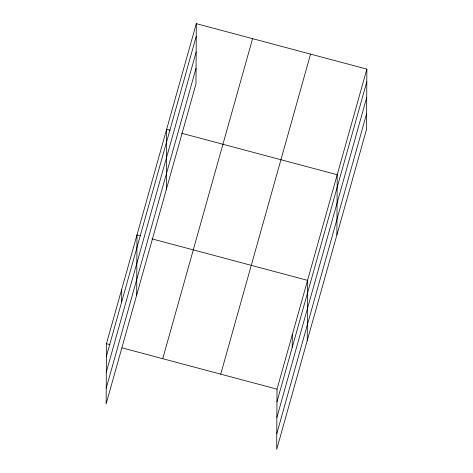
<?xml version="1.0" encoding="UTF-8"?>
<svg xmlns="http://www.w3.org/2000/svg" width="473" height="473" viewBox="0 0 473 473"><rect width="100%" height="100%" fill="white"/><g stroke="black" fill="none" stroke-linecap="round" stroke-linejoin="round"><path stroke-width="0.71" d="M196.301 23.65L106.449 343.694L106.135 403.883L195.988 83.839L196.301 23.65L366.865 69.117L366.551 129.306L276.699 449.35L277.012 389.161L366.865 69.117M121.656 301.963L121.727 289.287M136.685 295.069L136.999 234.88L140.564 235.826M166.336 189.454L166.65 129.265L170.209 130.211M292.225 347.436L292.29 334.754M307.249 340.536L307.562 280.347L151.963 238.865M336.9 234.921L337.214 174.732L181.614 133.25M106.384 356.37L196.236 36.332M106.301 372.05L196.153 52.006M106.218 388.203L196.064 68.159M162.736 358.694L252.588 38.656M220.725 374.155L310.578 54.111M276.947 401.843L366.8 81.799M276.865 417.517L366.717 97.479M276.782 433.67L366.634 113.632M106.449 343.694L110.014 344.64M122.123 347.868L277.012 389.161"/></g></svg>
